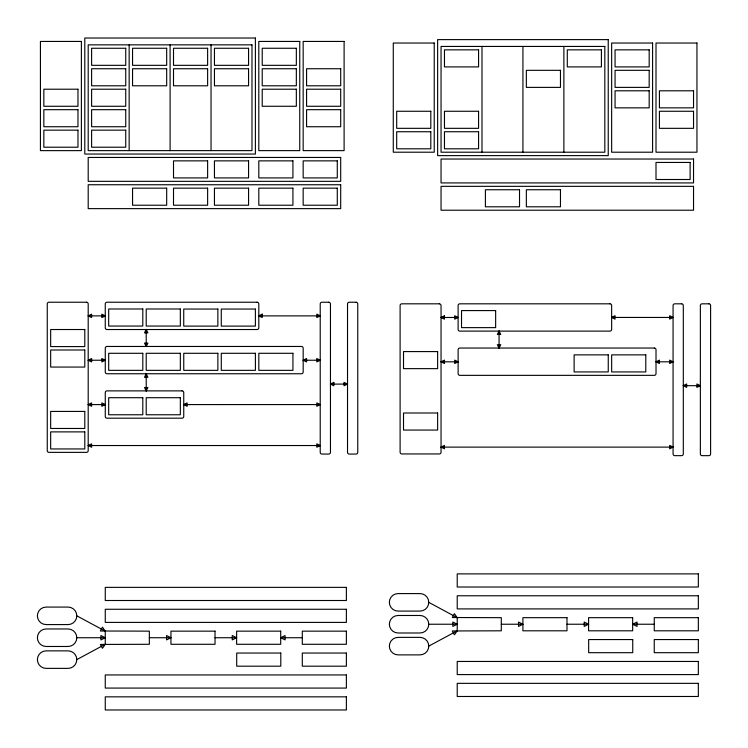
<?xml version="1.0" encoding="UTF-8"?>
<svg xmlns="http://www.w3.org/2000/svg" width="748" height="748" viewBox="0 0 748 748"><rect width="100%" height="100%" fill="white"/><g stroke="black" fill="none" stroke-linecap="round" stroke-linejoin="round"><path stroke-width="1.12" d="M146.206 329.466L144.504 332.879L147.917 332.879L146.206 329.466L146.234 346.52L144.504 343.117L147.917 343.117L146.206 346.52M146.206 373.878L144.504 377.291L147.917 377.291L146.206 373.878L146.234 390.942L144.504 387.529L147.917 387.529L146.206 390.942M499.056 331.046L497.345 334.459L500.758 334.459L499.056 331.046L499.084 348.11L497.345 344.697L500.758 344.697L499.056 348.11M105.262 644.29L102.448 648.292L100.372 644.439L149.348 644.29L149.348 631.153L100.372 631.003L102.448 627.151L105.262 631.153L105.262 644.29L76.801 659.614A8.761 8.761 0 0 1 68.04 668.375L46.152 668.375A8.761 8.761 0 0 1 37.391 659.614A8.761 8.761 0 0 1 46.152 650.863L68.04 650.863A8.761 8.761 0 0 1 76.801 659.614M457.224 630.807L454.401 634.809L452.325 630.957L501.3 630.807L501.3 617.67L452.325 617.521L454.401 613.669L457.224 617.67L457.224 630.807L428.763 646.132A8.761 8.761 0 0 1 420.002 654.883L398.104 654.883A8.761 8.761 0 0 1 389.353 646.132A8.761 8.761 0 0 1 398.104 637.371L420.002 637.371A8.761 8.761 0 0 1 428.763 646.132M88.199 315.88L91.611 314.169L91.611 317.582L88.199 315.88L105.262 315.88L101.85 314.169L101.85 317.582L105.262 315.88M88.199 360.237L91.611 358.526L91.611 361.939L88.199 360.237L105.262 360.237L101.85 358.526L101.85 361.939L105.262 360.237M88.199 404.593L91.611 402.882L91.611 406.295L88.199 404.593L105.262 404.593L101.85 402.882L101.85 406.295L105.262 404.593M88.199 445.537L91.611 443.826L91.611 447.239L88.199 445.537L320.219 445.537L316.806 443.826L316.806 447.239L320.219 445.537M183.737 404.593L187.15 402.882L187.15 406.295L183.737 404.593L320.219 404.575L316.806 406.295L316.806 402.882L320.219 404.593M303.164 360.237L306.577 358.526L306.577 361.939L303.164 360.237L320.219 360.237L316.806 358.526L316.806 361.939L320.219 360.237M458.113 317.461L454.7 319.172L454.7 315.759L458.113 317.461L441.049 317.498M347.455 384.089L344.043 385.79L344.043 382.378L347.455 384.089L330.401 384.117M441.049 361.817L444.462 360.115L444.462 363.528L441.049 361.817L458.113 361.817L454.7 360.115L454.7 363.528L458.113 361.817M611.64 317.433L615.052 315.731L615.052 319.134L611.64 317.433L673.069 317.461L669.656 315.731L669.656 319.134L673.069 317.433M441.049 447.117L444.462 445.415L444.462 448.828L441.049 447.117L673.069 447.117L669.656 445.415L669.656 448.828L673.069 447.117M656.005 361.817L659.418 360.115L659.418 363.528L656.005 361.817L673.069 361.817L669.656 360.115L669.656 363.528L673.069 361.817M105.262 637.726L100.887 639.914L100.887 635.538L105.262 637.726L76.801 637.726A8.761 8.761 0 0 0 68.04 628.965L46.152 628.965A8.761 8.761 0 0 0 37.391 637.726A8.761 8.761 0 0 0 46.152 646.478L68.04 646.478A8.761 8.761 0 0 0 76.801 637.726M170.946 637.726L166.561 639.914L166.561 635.538L170.946 637.726L149.348 637.726M683.242 385.678L686.655 383.967L686.655 387.38L683.242 385.678L700.306 385.678L696.893 383.967L696.893 387.38L700.306 385.678M236.62 637.726L232.245 639.914L232.245 635.538L236.62 637.726L215.022 637.726M280.706 637.726L285.082 635.538L285.082 639.914L280.706 637.726L302.304 637.726M457.224 624.234L452.839 626.422L452.839 622.046L457.224 624.234L428.763 624.234A8.761 8.761 0 0 0 420.002 615.482L398.104 615.482A8.761 8.761 0 0 0 389.353 624.234A8.761 8.761 0 0 0 398.104 632.995L420.002 632.995A8.761 8.761 0 0 0 428.763 624.234M522.899 624.234L518.523 626.422L518.523 622.046L522.899 624.234L501.3 624.234M588.582 624.234L584.197 626.422L584.197 622.046L588.582 624.234L566.984 624.234M632.658 624.234L637.034 622.046L637.034 626.422L632.658 624.234L654.257 624.234M258.789 315.88L320.219 315.88M428.763 602.346A8.761 8.761 0 0 1 420.002 611.097L398.104 611.097A8.761 8.761 0 0 1 389.353 602.346A8.761 8.761 0 0 1 398.104 593.585L420.002 593.585A8.761 8.761 0 0 1 428.763 602.346L457.224 617.67M76.801 615.828A8.761 8.761 0 0 1 68.04 624.589L46.152 624.589A8.761 8.761 0 0 1 37.391 615.828A8.761 8.761 0 0 1 46.152 607.077L68.04 607.077A8.761 8.761 0 0 1 76.801 615.828L105.262 631.153M563.88 46.441L563.88 152.209M522.936 46.441L522.936 152.209M481.993 46.441L481.993 152.209M211.039 44.852L211.039 150.629M170.095 44.852L170.095 150.629M129.152 44.852L129.152 150.629M262.202 314.141L258.789 315.843L262.202 317.554L262.202 314.141M320.219 315.843L316.806 317.554L316.806 314.141L320.219 315.843M444.462 315.759L441.049 317.461L444.462 319.172L444.462 315.759M333.804 382.378L330.401 384.089L333.804 385.79L333.804 382.378M255.395 38.026L84.795 38.026L84.795 154.041L255.395 154.041L255.395 38.026M608.236 39.616L437.636 39.616L437.636 155.621L608.236 155.621L608.236 39.616M81.382 41.439L40.429 41.439L40.429 150.629L81.382 150.629L81.382 41.439M299.752 41.439L258.808 41.439L258.808 150.629L299.752 150.629L299.752 41.439M344.108 41.439L303.164 41.439L303.164 150.629L344.108 150.629L344.108 41.439M434.223 43.029L393.28 43.029L393.28 152.209L434.223 152.209L434.223 43.029M652.593 43.029L611.649 43.029L611.649 152.209L652.593 152.209L652.593 43.029M696.949 43.029L656.005 43.029L656.005 152.209L696.949 152.209L696.949 43.029M251.983 44.852L88.199 44.852L88.199 150.629L251.983 150.629L251.983 44.852M604.823 46.441L441.049 46.441L441.049 152.209L604.823 152.209L604.823 46.441M125.739 48.265L91.611 48.265L91.611 65.328L125.739 65.328L125.739 48.265M166.682 48.265L132.555 48.265L132.555 65.328L166.682 65.328L166.682 48.265M207.626 48.265L173.508 48.265L173.508 65.328L207.626 65.328L207.626 48.265M248.57 48.265L214.452 48.265L214.452 65.328L248.57 65.328L248.57 48.265M296.339 48.265L262.221 48.265L262.221 65.328L296.339 65.328L296.339 48.265M478.58 49.854L444.462 49.854L444.462 66.909L478.58 66.909L478.58 49.854M601.411 49.854L567.293 49.854L567.293 66.909L601.411 66.909L601.411 49.854M649.18 49.854L615.062 49.854L615.062 66.909L649.18 66.909L649.18 49.854M125.739 68.741L91.611 68.741L91.611 85.796L125.739 85.796L125.739 68.741M166.682 68.741L132.555 68.741L132.555 85.796L166.682 85.796L166.682 68.741M207.626 68.741L173.508 68.741L173.508 85.796L207.626 85.796L207.626 68.741M248.57 68.741L214.452 68.741L214.452 85.796L248.57 85.796L248.57 68.741M296.339 68.741L262.221 68.741L262.221 85.796L296.339 85.796L296.339 68.741M340.695 68.741L306.577 68.741L306.577 85.796L340.695 85.796L340.695 68.741M560.467 70.321L526.349 70.321L526.349 87.385L560.467 87.385L560.467 70.321M649.18 70.321L615.062 70.321L615.062 87.385L649.18 87.385L649.18 70.321M77.97 89.208L43.842 89.208L43.842 106.272L77.97 106.272L77.97 89.208M125.739 89.208L91.611 89.208L91.611 106.272L125.739 106.272L125.739 89.208M296.339 89.208L262.221 89.208L262.221 106.272L296.339 106.272L296.339 89.208M340.695 89.208L306.577 89.208L306.577 106.272L340.695 106.272L340.695 89.208M649.18 90.798L615.062 90.798L615.062 107.852L649.18 107.852L649.18 90.798M693.536 90.798L659.418 90.798L659.418 107.852L693.536 107.852L693.536 90.798M77.97 109.685L43.842 109.685L43.842 126.739L77.97 126.739L77.97 109.685M125.739 109.685L91.611 109.685L91.611 126.739L125.739 126.739L125.739 109.685M340.695 109.685L306.577 109.685L306.577 126.739L340.695 126.739L340.695 109.685M430.811 111.265L396.692 111.265L396.692 128.329L430.811 128.329L430.811 111.265M478.58 111.265L444.462 111.265L444.462 128.329L478.58 128.329L478.58 111.265M693.536 111.265L659.418 111.265L659.418 128.329L693.536 128.329L693.536 111.265M77.97 130.152L43.842 130.152L43.842 147.216L77.97 147.216L77.97 130.152M125.739 130.152L91.611 130.152L91.611 147.216L125.739 147.216L125.739 130.152M430.811 131.742L396.692 131.742L396.692 148.805L430.811 148.805L430.811 131.742M478.58 131.742L444.462 131.742L444.462 148.805L478.58 148.805L478.58 131.742M340.695 157.454L88.199 157.454L88.199 181.334L340.695 181.334L340.695 157.454M693.536 159.034L441.049 159.034L441.049 182.923L693.536 182.923L693.536 159.034M207.626 160.867L173.508 160.867L173.508 177.921L207.626 177.921L207.626 160.867M248.57 160.867L214.452 160.867L214.452 177.921L248.57 177.921L248.57 160.867M292.926 160.867L258.808 160.867L258.808 177.921L292.926 177.921L292.926 160.867M337.283 160.867L303.164 160.867L303.164 177.921L337.283 177.921L337.283 160.867M690.124 162.447L656.005 162.447L656.005 179.511L690.124 179.511L690.124 162.447M340.695 184.747L88.199 184.747L88.199 208.636L340.695 208.636L340.695 184.747M693.536 186.336L441.049 186.336L441.049 210.216L693.536 210.216L693.536 186.336M166.682 188.159L132.555 188.159L132.555 205.223L166.682 205.223L166.682 188.159M207.626 188.159L173.508 188.159L173.508 205.223L207.626 205.223L207.626 188.159M248.57 188.159L214.452 188.159L214.452 205.223L248.57 205.223L248.57 188.159M292.926 188.159L258.808 188.159L258.808 205.223L292.926 205.223L292.926 188.159M337.283 188.159L303.164 188.159L303.164 205.223L337.283 205.223L337.283 188.159M519.523 189.749L485.405 189.749L485.405 206.803L519.523 206.803L519.523 189.749M560.467 189.749L526.349 189.749L526.349 206.803L560.467 206.803L560.467 189.749M86.497 302.229L48.966 302.229A1.702 1.702 0 0 0 47.255 303.931L47.255 450.651A1.702 1.702 0 0 0 48.966 452.362L86.497 452.362A1.702 1.702 0 0 0 88.199 450.651L88.199 303.931A1.702 1.702 0 0 0 86.497 302.229M257.097 302.229L106.973 302.229A1.702 1.702 0 0 0 105.262 303.931L105.262 327.82A1.702 1.702 0 0 0 106.973 329.522L257.097 329.522A1.702 1.702 0 0 0 258.808 327.82L258.808 303.931A1.702 1.702 0 0 0 257.097 302.229M328.755 302.229L321.93 302.229A1.702 1.702 0 0 0 320.219 303.931L320.219 452.362A1.702 1.702 0 0 0 321.93 454.064L328.755 454.064A1.702 1.702 0 0 0 330.457 452.362L330.457 303.931A1.702 1.702 0 0 0 328.755 302.229M356.048 302.229L349.223 302.229A1.702 1.702 0 0 0 347.521 303.931L347.521 452.362A1.702 1.702 0 0 0 349.223 454.064L356.048 454.064A1.702 1.702 0 0 0 357.759 452.362L357.759 303.931A1.702 1.702 0 0 0 356.048 302.229M439.338 303.819L401.807 303.819A1.702 1.702 0 0 0 400.105 305.521L400.105 452.241A1.702 1.702 0 0 0 401.807 453.943L439.338 453.943A1.702 1.702 0 0 0 441.049 452.241L441.049 305.521A1.702 1.702 0 0 0 439.338 303.819M609.947 303.819L459.814 303.819A1.702 1.702 0 0 0 458.113 305.521L458.113 329.41A1.702 1.702 0 0 0 459.814 331.112L609.947 331.112A1.702 1.702 0 0 0 611.649 329.41L611.649 305.521A1.702 1.702 0 0 0 609.947 303.819M681.596 303.819L674.771 303.819A1.702 1.702 0 0 0 673.069 305.521L673.069 453.943A1.702 1.702 0 0 0 674.771 455.654L681.596 455.654A1.702 1.702 0 0 0 683.307 453.943L683.307 305.521A1.702 1.702 0 0 0 681.596 303.819M708.898 303.819L702.073 303.819A1.702 1.702 0 0 0 700.362 305.521L700.362 453.943A1.702 1.702 0 0 0 702.073 455.654L708.898 455.654A1.702 1.702 0 0 0 710.6 453.943L710.6 305.521A1.702 1.702 0 0 0 708.898 303.819M142.803 308.989L108.684 308.989L108.684 326.053L142.803 326.053L142.803 308.989M180.333 308.989L146.215 308.989L146.215 326.053L180.333 326.053L180.333 308.989M217.864 309.055L183.737 309.055L183.737 326.109L217.864 326.109L217.864 309.055M255.395 309.055L221.277 309.055L221.277 326.109L255.395 326.109L255.395 309.055M495.644 310.579L461.525 310.579L461.525 327.633L495.644 327.633L495.644 310.579M84.795 329.522L50.668 329.522L50.668 346.586L84.795 346.586L84.795 329.522M301.472 346.464L106.983 346.464A1.702 1.702 0 0 0 105.272 348.166L105.272 372.055A1.702 1.702 0 0 0 106.983 373.757L301.472 373.757A1.702 1.702 0 0 0 303.174 372.055L303.174 348.166A1.702 1.702 0 0 0 301.472 346.464M654.313 348.044L459.824 348.044A1.702 1.702 0 0 0 458.122 349.755L458.122 373.635A1.702 1.702 0 0 0 459.824 375.346L654.313 375.346A1.702 1.702 0 0 0 656.015 373.635L656.015 349.755A1.702 1.702 0 0 0 654.313 348.044M84.795 349.999L50.668 349.999L50.668 367.062L84.795 367.062L84.795 349.999M437.636 351.588L403.518 351.588L403.518 368.642L437.636 368.642L437.636 351.588M142.812 353.29L108.684 353.29L108.684 370.344L142.812 370.344L142.812 353.29M180.343 353.29L146.215 353.29L146.215 370.344L180.343 370.344L180.343 353.29M217.874 353.29L183.756 353.29L183.756 370.344L217.874 370.344L217.874 353.29M255.405 353.29L221.286 353.29L221.286 370.344L255.405 370.344L255.405 353.29M292.936 353.29L258.817 353.29L258.817 370.344L292.936 370.344L292.936 353.29M608.255 354.87L574.127 354.87L574.127 371.934L608.255 371.934L608.255 354.87M645.786 354.87L611.658 354.87L611.658 371.934L645.786 371.934L645.786 354.87M182.044 390.877L106.973 390.877A1.702 1.702 0 0 0 105.272 392.588L105.272 416.468A1.702 1.702 0 0 0 106.973 418.179L182.044 418.179A1.702 1.702 0 0 0 183.746 416.468L183.746 392.588A1.702 1.702 0 0 0 182.044 390.877M142.803 397.702L108.684 397.702L108.684 414.766L142.803 414.766L142.803 397.702M180.333 397.702L146.215 397.702L146.215 414.766L180.333 414.766L180.333 397.702M84.795 411.419L50.668 411.419L50.668 428.473L84.795 428.473L84.795 411.419M437.636 412.999L403.518 412.999L403.518 430.063L437.636 430.063L437.636 412.999M84.795 431.886L50.668 431.886L50.668 448.95L84.795 448.95L84.795 431.886M698.342 573.884L457.224 573.884L457.224 587.021L698.342 587.021L698.342 573.884M346.38 587.367L105.262 587.367L105.262 600.504L346.38 600.504L346.38 587.367M698.342 595.773L457.224 595.773L457.224 608.909L698.342 608.909L698.342 595.773M346.38 609.265L105.262 609.265L105.262 622.401L346.38 622.401L346.38 609.265M566.984 617.67L522.899 617.67L522.899 630.807L566.984 630.807L566.984 617.67M632.658 617.67L588.582 617.67L588.582 630.807L632.658 630.807L632.658 617.67M698.342 617.67L654.257 617.67L654.257 630.807L698.342 630.807L698.342 617.67M215.022 631.153L170.946 631.153L170.946 644.29L215.022 644.29L215.022 631.153M280.706 631.153L236.62 631.153L236.62 644.29L280.706 644.29L280.706 631.153M346.38 631.153L302.304 631.153L302.304 644.29L346.38 644.29L346.38 631.153M632.743 639.559L588.667 639.559L588.667 652.695L632.743 652.695L632.743 639.559M698.342 639.559L654.257 639.559L654.257 652.695L698.342 652.695L698.342 639.559M280.79 653.051L236.705 653.051L236.705 666.188L280.79 666.188L280.79 653.051M346.38 653.051L302.304 653.051L302.304 666.188L346.38 666.188L346.38 653.051M698.342 661.456L457.224 661.456L457.224 674.593L698.342 674.593L698.342 661.456M346.38 674.939L105.262 674.939L105.262 688.076L346.38 688.076L346.38 674.939M698.342 683.345L457.224 683.345L457.224 696.481L698.342 696.481L698.342 683.345M346.38 696.837L105.262 696.837L105.262 709.974L346.38 709.974L346.38 696.837"/></g></svg>
